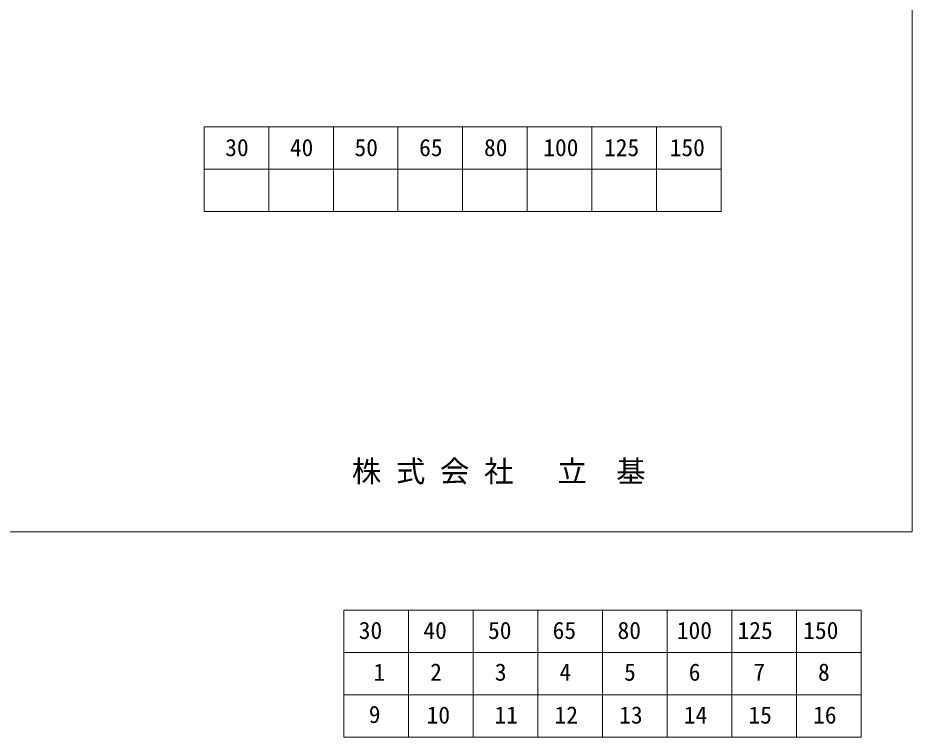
# Model space of a CAD drawing. Units: millimetres, scale not verified. Extents: x -4890 to 18490, y -2312 to 2312.
# Drawn here: x 3368 to 4890, y -2312 to -1088 of the extents above; entities that cross this region are included whole.
import ezdxf
from ezdxf.enums import TextEntityAlignment as Align

# ---------------------------------------------------------------- set-up
doc = ezdxf.new("R2010")
doc.units = ezdxf.units.MM
doc.header["$LTSCALE"] = 10
for name, color, linetype, lineweight in [('0-2_waku', 7, 'Continuous', 18), ('0-E_文字１', 7, 'Continuous', 18), ('1-5_文字２', 7, 'Continuous', 5)]:
    doc.layers.add(name, color=color, linetype=linetype, lineweight=lineweight)
doc.styles.add('ＭＳ ゴシック', font='')
doc.styles.get('ＭＳ ゴシック').set_extended_font_data('MS Gothic')

msp = doc.modelspace()

# ---------------------------------------------------------------- linework, layer by layer
at = {"layer": '0-2_waku'}
for p, q in [((3684.94, -1273.81), (3684.94, -1417.81)), ((3684.94, -1273.81), (3684.94, -1417.81)), ((3684.94, -1273.81), (3684.94, -1417.81)), ((3684.94, -1273.81), (3684.94, -1417.81)), ((3684.94, -1273.81), (4564.94, -1273.81)), ((3794.94, -1273.81), (3794.94, -1417.81)), ((3904.94, -1273.81), (3904.94, -1417.81)), ((3904.94, -1273.81), (3904.94, -1417.81)), ((4014.94, -1273.81), (4014.94, -1417.81)), ((4124.94, -1273.81), (4124.94, -1417.81)), ((4234.94, -1273.81), (4234.94, -1417.81)), ((4344.94, -1273.81), (4344.94, -1417.81)), ((4454.94, -1273.81), (4454.94, -1417.81)), ((4564.94, -1273.81), (4564.94, -1417.81)), ((3684.94, -1345.81), (4564.94, -1345.81)), ((3684.94, -1417.81), (4564.94, -1417.81)), ((-1230.06, -1962.81), (4889.94, -1962.81)), ((-1230.06, -1962.81), (4889.94, -1962.81))]:
    msp.add_line(p, q, dxfattribs=at)
msp.add_lwpolyline([(-1230.06, 2312.19), (4889.94, 2312.19), (4889.94, -1962.81)], dxfattribs=at)
at = {"layer": '1-5_文字２'}
for p, q in [((3923.03, -2096.18), (3923.03, -2240.18)), ((3923.03, -2096.18), (3923.03, -2240.18)), ((3923.03, -2096.18), (3923.03, -2240.18)), ((3923.03, -2096.18), (3923.03, -2240.18)), ((3923.03, -2096.18), (4803.03, -2096.18)), ((3923.03, -2096.18), (3923.03, -2240.18)), ((3923.03, -2096.18), (3923.03, -2240.18)), ((3923.03, -2096.18), (3923.03, -2240.18)), ((3923.03, -2096.18), (3923.03, -2240.18)), ((3923.03, -2096.18), (4803.03, -2096.18)), ((4033.03, -2096.18), (4033.03, -2240.18)), ((4033.03, -2096.18), (4033.03, -2240.18)), ((4143.03, -2096.18), (4143.03, -2240.18)), ((4143.03, -2096.18), (4143.03, -2240.18)), ((4143.03, -2096.18), (4143.03, -2240.18)), ((4143.03, -2096.18), (4143.03, -2240.18)), ((4253.03, -2096.18), (4253.03, -2240.18)), ((4253.03, -2096.18), (4253.03, -2240.18)), ((4363.03, -2096.18), (4363.03, -2240.18)), ((4363.03, -2096.18), (4363.03, -2240.18)), ((4473.03, -2096.18), (4473.03, -2240.18)), ((4473.03, -2096.18), (4473.03, -2240.18)), ((4583.03, -2096.18), (4583.03, -2240.18)), ((4583.03, -2096.18), (4583.03, -2240.18)), ((4693.03, -2096.18), (4693.03, -2240.18)), ((4693.03, -2096.18), (4693.03, -2240.18)), ((4803.03, -2096.18), (4803.03, -2240.18)), ((4803.03, -2096.18), (4803.03, -2240.18)), ((3923.03, -2168.18), (4803.03, -2168.18)), ((3923.03, -2168.18), (4803.03, -2168.18)), ((3923.03, -2240.18), (4803.03, -2240.18)), ((3923.03, -2240.18), (4803.03, -2240.18)), ((3923.03, -2240.18), (3923.03, -2312.18)), ((3923.03, -2240.18), (3923.03, -2312.18)), ((3923.03, -2240.18), (3923.03, -2312.18)), ((3923.03, -2240.18), (3923.03, -2312.18)), ((3923.03, -2240.18), (4803.03, -2240.18)), ((3923.03, -2240.18), (3923.03, -2312.18)), ((3923.03, -2240.18), (3923.03, -2312.18)), ((3923.03, -2240.18), (3923.03, -2312.18)), ((3923.03, -2240.18), (3923.03, -2312.18)), ((3923.03, -2240.18), (4803.03, -2240.18)), ((4033.03, -2240.18), (4033.03, -2312.18)), ((4033.03, -2240.18), (4033.03, -2312.18)), ((4143.03, -2240.18), (4143.03, -2312.18)), ((4143.03, -2240.18), (4143.03, -2312.18)), ((4143.03, -2240.18), (4143.03, -2312.18)), ((4143.03, -2240.18), (4143.03, -2312.18)), ((4253.03, -2240.18), (4253.03, -2312.18)), ((4253.03, -2240.18), (4253.03, -2312.18)), ((4363.03, -2240.18), (4363.03, -2312.18)), ((4363.03, -2240.18), (4363.03, -2312.18)), ((4473.03, -2240.18), (4473.03, -2312.18)), ((4473.03, -2240.18), (4473.03, -2312.18)), ((4583.03, -2240.18), (4583.03, -2312.18)), ((4583.03, -2240.18), (4583.03, -2312.18)), ((4693.03, -2240.18), (4693.03, -2312.18)), ((4693.03, -2240.18), (4693.03, -2312.18)), ((4803.03, -2240.18), (4803.03, -2312.18)), ((4803.03, -2240.18), (4803.03, -2312.18)), ((3923.03, -2312.18), (4803.03, -2312.18)), ((3923.03, -2312.18), (4803.03, -2312.18))]:
    msp.add_line(p, q, dxfattribs=at)

# ---------------------------------------------------------------- texts
at = {"layer": '0-E_文字１', "style": 'ＭＳ ゴシック'}
for s, height, p in [('30', 29.33, (3720.93, -1332.46)), ('40', 29.33, (3830.93, -1332.46)), ('50', 29.33, (3940.93, -1332.46)), ('65', 29.33, (4050.93, -1332.46)), ('80', 29.33, (4161.34, -1332.46)), ('100', 29.33, (4262.21, -1332.46)), ('125', 29.33, (4365.6, -1332.46)), ('150', 29.33, (4477.36, -1332.46)), ('株 式 会 社 \u3000立\u3000基', 36.66, (3936.48, -1889.17))]:
    msp.add_text(s, height=height, dxfattribs=at).set_placement(p, align=Align.BOTTOM_LEFT)
at = {"layer": '1-5_文字２', "style": 'ＭＳ ゴシック'}
for s, p in [('30', (3948.18, -2154)), ('30', (3948.18, -2154)), ('40', (4058.18, -2154)), ('40', (4058.18, -2154)), ('50', (4168.18, -2154)), ('50', (4168.18, -2154)), ('65', (4278.18, -2154)), ('65', (4278.18, -2154)), ('80', (4388.59, -2154)), ('80', (4388.59, -2154)), ('100', (4489.46, -2154)), ('100', (4489.46, -2154)), ('125', (4592.85, -2154)), ('125', (4592.85, -2154)), ('150', (4704.61, -2154)), ('150', (4704.61, -2154)), ('1', (3973.33, -2225.03)), ('2', (4069.76, -2225.03)), ('3', (4179.76, -2225.03)), ('4', (4289.76, -2225.03)), ('5', (4399.76, -2225.03)), ('6', (4509.76, -2225.03)), ('7', (4619.76, -2225.03)), ('8', (4729.76, -2225.03)), ('9', (3965.26, -2297.03)), ('10', (4063.67, -2298)), ('11', (4179.17, -2298)), ('12', (4281.38, -2298)), ('13', (4391.38, -2298)), ('14', (4501.38, -2298)), ('15', (4611.38, -2298)), ('16', (4721.38, -2298))]:
    msp.add_text(s, height=29.33, dxfattribs=at).set_placement(p, align=Align.BOTTOM_LEFT)

doc.saveas('drawing.dxf')
